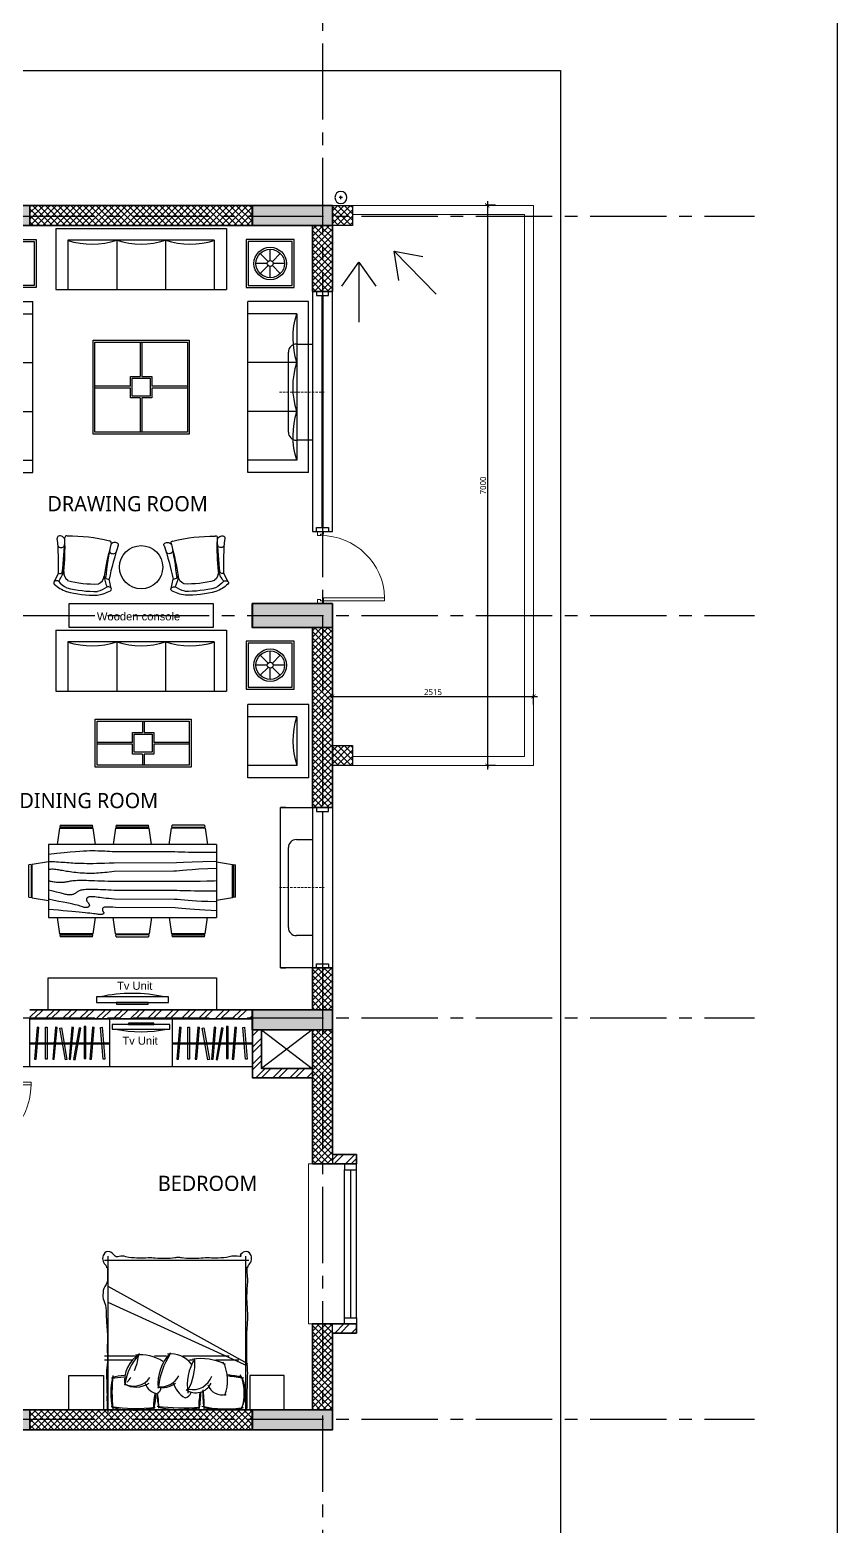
# Model space of a CAD drawing. Header units: millimetres. Extents: x -2409243 to -2334937, y -643723 to -441957.
# Drawn here: x -2345025 to -2334937, y -552509 to -533815 of the extents above; entities that cross this region are included whole.
import ezdxf

# ---------------------------------------------------------------- set-up
doc = ezdxf.new("R2010")
doc.units = ezdxf.units.MM
doc.header["$MEASUREMENT"] = 0
doc.header["$PDMODE"] = 67
doc.linetypes.add('CENTER2', pattern=[28.575, 19.05, -3.175, 3.175, -3.175])
doc.linetypes.add('DASHED2', pattern=[0.375, 0.25, -0.125])
for name, color, linetype in [('A-Anno-Dims', 7, 'Continuous'), ('A-Anno-Grid Lines', 154, 'Continuous'), ('A-Elevation', 4, 'Continuous'), ('A-Railing', 4, 'Continuous'), ('A-Wall Patt', 8, 'Continuous'), ('A-Window', 4, 'Continuous'), ('L-FURN', 11, 'Continuous'), ('S-Conc Patt', 9, 'Continuous'), ('TAGS', 7, 'Continuous')]:
    doc.layers.add(name, color=color, linetype=linetype)
for name, color, linetype, lineweight in [('A-Detail Lines', 8, 'Continuous', 25), ('A-Door', 4, 'Continuous', 9), ('A-DTLS-Elevation', 4, 'Continuous', 25), ('A-Ele Finish Layers', 6, 'Continuous', 18), ('A-Wall Ele', 3, 'Continuous', 20), ('A-Wall Sec', 1, 'Continuous', 30), ('AREA', 6, 'Continuous', 25), ('HVAC Units', 60, 'Continuous', 30), ('P-Fixtures', 251, 'Continuous', 5), ('PL-TEXT', 3, 'Continuous', 13), ('S-Concrete', 40, 'Continuous', 30)]:
    doc.layers.add(name, color=color, linetype=linetype, lineweight=lineweight)
doc.layers.add('I-Furniture', color=7, linetype='Continuous', lineweight=25, true_color=0xd17000)
doc.layers.get('A-Anno-Dims').off()
doc.styles.add('2MM', font='arial.ttf', dxfattribs={"height": 5})
doc.styles.get("Standard").update_dxf_attribs({"font": 'trebuc.ttf'})
doc.dimstyles.new('DIM 1', dxfattribs={"dimtxt": 175, "dimasz": 200, "dimexe": 100, "dimexo": 50, "dimgap": 125, "dimtad": 3, "dimdec": 0, "dimtxsty": 'Standard', "dimblk": 'OBLIQUE', "dimcen": 250, "dimdle": 100, "dimclrd": 256, "dimclre": 256, "dimclrt": 256, "dimadec": 0, "dimazin": 0, "dimtfac": 1, "dimtdec": 0, "dimtmove": 1, "dimatfit": 3, "dimldrblk": 'OBLIQUE', "dimfxl": 300, "dimfxlon": 1, "dimlwd": -1, "dimlwe": -1, "dimarcsym": 0})
doc.dimstyles.new('IIITD_WD_M @ 50', dxfattribs={"dimscale": 50, "dimtxt": 1.5, "dimasz": 1, "dimexe": 0.5, "dimexo": 0.25, "dimgap": 0.3, "dimtad": 1, "dimdec": 0, "dimrnd": 1, "dimzin": 0, "dimdsep": 46, "dimtxsty": 'Standard', "dimblk": 'ARCHTICK', "dimcen": 0.2, "dimdle": 1, "dimclrd": 1, "dimclre": 1, "dimclrt": 5, "dimadec": 0, "dimazin": 0, "dimtfac": 1, "dimtdec": 0, "dimtofl": 0, "dimtmove": 0, "dimatfit": 0, "dimfxl": 2, "dimfxlon": 1, "dimtolj": 1, "dimtzin": 0, "dimlwd": -1, "dimlwe": -1, "dimarcsym": 0})
pattern_1 = [(225, (25416.123, -118203.995), (39.7747564, -39.7747564), []), (315, (25416.123, -118203.995), (39.7747564, 39.7747564), [])]

# ---------------------------------------------------------------- blocks, each defined once
blk = doc.blocks.new('Cols Residences')
at = {"layer": 'S-Conc Patt'}
for points in [[(-20222, -21429), (-20222, -22429), (-19972, -22429), (-19972, -21429)], [(-15222, -21429), (-15222, -22429), (-14972, -22429), (-14972, -21429)], [(-9897, -22429), (-9897, -21429), (-10197, -21429), (-10197, -22429)], [(-5172, -22429), (-4922, -22429), (-4922, -21429), (-5172, -21429)]]:
    blk.add_hatch(color=256, dxfattribs=at).paths.add_polyline_path(points)
at = {"layer": 'S-Concrete', "lineweight": 35}
for points in [[(-20222, -21429), (-20222, -22429), (-19972, -22429), (-19972, -21429)], [(-15222, -21429), (-15222, -22429), (-14972, -22429), (-14972, -21429)], [(-9897, -22429), (-9897, -21429), (-10197, -21429), (-10197, -22429)], [(-5172, -22429), (-4922, -22429), (-4922, -21429), (-5172, -21429)]]:
    blk.add_lwpolyline(points, close=True, dxfattribs=at)
blk = doc.blocks.new('Grid Residences')
at = {"layer": 'A-Anno-Grid Lines', "linetype": 'CENTER2', "ltscale": 50}
for p, q in [((-20087, 2923), (-20087, -27704)), ((-15072, 2923), (-15072, -27704)), ((-10047, 2923), (-10047, -27704)), ((-5057, 2923), (-5057, -27704)), ((12818, -22304), (-37818, -22304))]:
    blk.add_line(p, q, dxfattribs=at)
blk = doc.blocks.new('Win 2000 @ 300W')
at = {"layer": 'A-Window', "color": 2, "lineweight": 30}
blk.add_line((1950, -125), (50, -125), dxfattribs=at)
at = {"layer": 'A-Window'}
for points in [[(2000, 0), (0, 0)], [(0, -50), (50, -50), (50, -200), (0, -200)], [(2000, -50), (1950, -50), (1950, -200), (2000, -200)], [(2000, -250), (0, -250)]]:
    blk.add_lwpolyline(points, dxfattribs=at)
blk = doc.blocks.new('Big Drawing Win 3000')
at = {"layer": 'A-Window', "color": 2, "lineweight": 60}
blk.add_line((-25650, -16077), (-28550, -16077), dxfattribs=at)
at = {"layer": 'A-Window'}
for points in [[(-25600, -15952), (-28600, -15952), (-28600, -16202), (-25600, -16202)], [(-28600, -16002), (-28550, -16002), (-28550, -16152), (-28600, -16152)], [(-25600, -16002), (-25650, -16002), (-25650, -16152), (-25600, -16152)]]:
    blk.add_lwpolyline(points, dxfattribs=at)
blk = doc.blocks.new('ABL_Door_S - 900 x 2100-6-3 Second Floor Lvl')
at = {"layer": 'A-Door', "color": 5, "lineweight": 18}
for p, q in [((-450, 37), (-400, 37)), ((-450, -38), (-450, 37)), ((-400, 37), (-400, -3)), ((400, 37), (400, -3)), ((450, 37), (400, 37)), ((450, -38), (450, 37)), ((-450, -38), (-415, -38)), ((-380, -38), (-450, -38)), ((-415, -3), (-400, -3)), ((-415, -38), (-415, -3)), ((-415, -38), (-415, -802)), ((-380, -38), (-380, -802)), ((415, -3), (400, -3)), ((415, -38), (415, -3)), ((450, -38), (415, -38))]:
    blk.add_line(p, q, dxfattribs=at)
blk.add_lwpolyline([(-380, -802), (-415, -802)], dxfattribs=at)
at = {"layer": 'A-Door', "lineweight": 18}
blk.add_arc((-400, -3), 800, 271.4325, 0, dxfattribs=at)
at = {"layer": 'A-Door', "color": 5, "lineweight": 18}
blk.add_arc((-400, -3), 800, 268.9256, 271.0744, dxfattribs=at)
blk = doc.blocks.new('s6')
at = {"layer": 'A-Detail Lines'}
for p, q in [((-35585, 50832), (-35100, 50197)), ((-35585, 50197), (-35100, 50832))]:
    blk.add_line(p, q, dxfattribs=at)
blk = doc.blocks.new('_Oblique')
at = {"layer": 'AREA', "color": 0, "lineweight": -2}
blk.add_line((-0.5, -0.5), (0.5, 0.5), dxfattribs=at)
blk = doc.blocks.new('RW pipe')
at = {"layer": 'A-Detail Lines'}
for points in [[(-912743, 292075), (-912783, 292075)], [(-912763, 292095), (-912763, 292055)]]:
    blk.add_lwpolyline(points, dxfattribs=at)
at = {"layer": 'A-DTLS-Elevation'}
blk.add_circle((-912763, 292075), 75, dxfattribs=at)
blk = doc.blocks.new('Int. Un Split')
at = {"layer": 'HVAC Units'}
for p, q in [((-200, 600), (0, 600)), ((0, 600), (0, -600)), ((-300, -500), (-300, 500)), ((0, -600), (-200, -600))]:
    blk.add_line(p, q, dxfattribs=at)
at = {"layer": 'HVAC Units', "color": 8, "linetype": 'DASHED2', "lineweight": 5, "ltscale": 120}
blk.add_line((-412, 0), (148, 0), dxfattribs=at)
at = {"layer": 'HVAC Units'}
for centre, start, end in [((-200, 500), 90, 180), ((-200, -500), 180, 270)]:
    blk.add_arc(centre, 100, start, end, dxfattribs=at)
blk = doc.blocks.new('A$C02522621')
at = {"layer": 'I-Furniture'}
for p, q in [((-4, 1346), (-36, 1143)), ((-4, 1346), (414, 1346)), ((2, 1384), (-2, 1359)), ((412, 1359), (-2, 1359)), ((2, 1384), (408, 1384)), ((412, 1359), (408, 1384)), ((446, 1143), (414, 1346)), ((664, 1143), (696, 1346)), ((1114, 1346), (696, 1346)), ((698, 1359), (702, 1384)), ((698, 1359), (1112, 1359)), ((1108, 1384), (702, 1384)), ((1108, 1384), (1112, 1359)), ((1114, 1346), (1146, 1143)), ((1396, 1346), (1364, 1143)), ((1396, 1346), (1814, 1346)), ((1402, 1384), (1398, 1359)), ((1812, 1359), (1398, 1359)), ((1402, 1384), (1808, 1384)), ((1812, 1359), (1808, 1384)), ((1846, 1143), (1814, 1346)), ((1955, 1143), (-145, 1143)), ((-145, 229), (-145, 1143)), ((1955, 229), (1955, 1143)), ((-386, 889), (-361, 893)), ((-386, 889), (-386, 483)), ((-361, 479), (-361, 893)), ((-348, 895), (-145, 927)), ((-348, 895), (-348, 477)), ((2158, 895), (1955, 927)), ((2158, 895), (2158, 477)), ((2171, 479), (2171, 893)), ((2197, 889), (2171, 893)), ((2197, 889), (2197, 483)), ((-361, 479), (-386, 483)), ((-145, 445), (-348, 477)), ((1955, 445), (2158, 477)), ((2171, 479), (2197, 483)), ((-145, 229), (1955, 229)), ((-4, 25), (-36, 229)), ((446, 229), (414, 25)), ((664, 229), (696, 25)), ((1114, 25), (1146, 229)), ((1364, 229), (1396, 26)), ((1814, 25), (1846, 229)), ((-4, 25), (414, 25)), ((412, 13), (-2, 13)), ((2, -13), (-2, 13)), ((412, 13), (408, -13)), ((1114, 25), (696, 25)), ((698, 13), (1112, 13)), ((698, 13), (702, -13)), ((1108, -13), (1112, 13)), ((1814, 25), (1396, 25)), ((1398, 13), (1812, 13)), ((1398, 13), (1402, -13)), ((1808, -13), (1812, 13)), ((2, -13), (408, -13)), ((1108, -13), (702, -13)), ((1808, -13), (1402, -13))]:
    blk.add_line(p, q, dxfattribs=at)
for points in [[(-145, 1058), (-78, 1055), (-3, 1051), (65, 1046), (127, 1041), (185, 1037), (238, 1032), (287, 1028), (331, 1023), (370, 1020), (1116, 1016), (1147, 1014), (1174, 1012), (1197, 1011), (1216, 1010), (1231, 1010), (1243, 1011), (1253, 1013), (1261, 1015), (1267, 1017), (1271, 1020), (1275, 1024), (1278, 1027), (1279, 1031), (1280, 1035), (1280, 1040), (1280, 1044), (1279, 1048), (1278, 1052), (1276, 1056), (1274, 1060), (1272, 1063), (1270, 1067), (1268, 1070), (1266, 1073), (1264, 1076), (1263, 1080), (1263, 1083), (1263, 1086), (1263, 1089), (1265, 1092), (1267, 1094), (1269, 1097), (1272, 1099), (1276, 1101), (1280, 1102), (1285, 1103), (1291, 1104), (1298, 1104), (1306, 1104), (1316, 1103), (1327, 1102), (1339, 1101), (1354, 1099), (1370, 1097), (1389, 1094), (1411, 1091), (1435, 1088), (1464, 1085), (1495, 1081), (1531, 1077), (1571, 1073), (1615, 1069), (1662, 1065), (1714, 1060), (1769, 1056), (1828, 1051), (1890, 1046), (1955, 1041)], [(-145, 945), (-138, 945), (-40, 943), (39, 941), (104, 937), (159, 933), (208, 929), (254, 925), (298, 922), (341, 918), (381, 915), (1130, 911), (1166, 908), (1200, 905), (1231, 902), (1260, 899), (1287, 895), (1311, 893), (1334, 890), (1354, 887), (1372, 885), (1388, 884), (1403, 883), (1415, 882), (1426, 882), (1436, 883), (1444, 884), (1451, 886), (1457, 888), (1462, 890), (1466, 893), (1470, 897), (1473, 900), (1475, 904), (1477, 909), (1478, 913), (1478, 918), (1478, 922), (1477, 927), (1475, 932), (1472, 937), (1469, 941), (1466, 946), (1462, 951), (1458, 956), (1455, 960), (1451, 965), (1448, 970), (1446, 975), (1444, 979), (1443, 984), (1442, 989), (1442, 993), (1443, 997), (1445, 1001), (1448, 1005), (1452, 1009), (1456, 1012), (1462, 1014), (1468, 1016), (1475, 1018), (1482, 1018), (1490, 1018), (1498, 1017), (1507, 1015), (1517, 1012), (1528, 1008), (1542, 1004), (1557, 999), (1575, 993), (1596, 987), (1621, 981), (1649, 975), (1683, 967), (1722, 959), (1768, 950), (1822, 940), (1884, 928), (1955, 914)], [(-145, 814), (-138, 814), (-59, 813), (11, 812), (73, 811), (129, 811), (179, 810), (226, 809), (270, 807), (311, 806), (349, 805), (386, 803), (1133, 802), (1168, 800), (1203, 799), (1237, 797), (1271, 796), (1304, 794), (1336, 793), (1367, 792), (1395, 792), (1422, 792), (1446, 792), (1468, 792), (1488, 793), (1506, 795), (1522, 797), (1536, 799), (1548, 801), (1559, 804), (1569, 808), (1577, 811), (1585, 815), (1592, 819), (1598, 824), (1603, 828), (1609, 832), (1614, 836), (1620, 840), (1626, 844), (1632, 847), (1639, 850), (1646, 852), (1654, 855), (1662, 856), (1672, 857), (1681, 858), (1692, 858), (1703, 857), (1715, 856), (1728, 854), (1740, 852), (1753, 850), (1767, 847), (1781, 843), (1795, 839), (1812, 835), (1832, 830), (1855, 824), (1883, 817), (1916, 809), (1955, 800)], [(-145, 685), (-119, 686), (-26, 689), (59, 691), (137, 692), (209, 693), (275, 693), (337, 693), (1105, 692), (1158, 692), (1207, 690), (1253, 689), (1296, 687), (1337, 686), (1376, 684), (1412, 683), (1447, 681), (1480, 680), (1510, 679), (1539, 679), (1565, 679), (1589, 679), (1611, 681), (1631, 682), (1649, 684), (1666, 686), (1681, 689), (1696, 691), (1709, 694), (1722, 696), (1735, 699), (1747, 701), (1759, 702), (1772, 704), (1784, 705), (1797, 705), (1810, 705), (1824, 705), (1839, 704), (1854, 702), (1869, 700), (1883, 698), (1897, 696), (1909, 694), (1920, 692), (1929, 690), (1935, 689), (1940, 688), (1943, 687), (1945, 686), (1947, 686), (1949, 686), (1951, 686), (1955, 686)], [(-145, 531), (-38, 535), (73, 539), (157, 544), (222, 548), (272, 553), (314, 557), (352, 561), (387, 564), (1132, 568), (1163, 571), (1193, 574), (1222, 577), (1249, 580), (1276, 582), (1302, 584), (1327, 586), (1352, 588), (1377, 590), (1402, 590), (1428, 591), (1453, 591), (1479, 591), (1505, 589), (1532, 588), (1559, 586), (1586, 583), (1612, 581), (1637, 578), (1661, 575), (1684, 572), (1706, 568), (1726, 565), (1745, 562), (1763, 559), (1780, 556), (1797, 553), (1813, 550), (1829, 547), (1846, 544), (1862, 542), (1878, 540), (1894, 539), (1910, 539), (1926, 540), (1941, 542), (1955, 546)], [(-145, 441), (-139, 441), (25, 446), (158, 450), (266, 454), (352, 458), (1134, 461), (1195, 464), (1251, 466), (1302, 467), (1350, 468), (1394, 469), (1434, 469), (1472, 469), (1506, 468), (1538, 468), (1568, 467), (1596, 466), (1623, 465), (1649, 463), (1673, 462), (1698, 460), (1723, 458), (1748, 456), (1774, 454), (1800, 452), (1826, 450), (1853, 448), (1879, 447), (1906, 446), (1931, 445), (1955, 445)], [(-145, 328), (-104, 328), (-25, 329), (42, 329), (102, 329), (155, 328), (205, 327), (251, 326), (295, 325), (336, 324), (374, 322), (1122, 321), (1156, 319), (1189, 318), (1220, 316), (1250, 314), (1279, 313), (1309, 312), (1338, 311), (1369, 310), (1401, 310), (1436, 310), (1472, 311), (1514, 312), (1561, 315), (1616, 319), (1682, 325), (1759, 333), (1849, 343), (1955, 356)]]:
    blk.add_lwpolyline(points, dxfattribs=at)
blk = doc.blocks.new('A$C52E23077')
at = {"layer": 'I-Furniture'}
blk.add_lwpolyline([(23, -583), (85, -583), (85, 227), (23, 227)], close=True, dxfattribs=at)
at = {"layer": 'I-Furniture', "linetype": 'ByBlock'}
blk.add_lwpolyline([(3, 0), (2, -356), (23, -356), (24, 0)], close=True, dxfattribs=at)
blk.add_arc((-1595, -177), 1719, 347.7599, 12.1509, dxfattribs=at)
blk = doc.blocks.new('CXBFC')
at = {"layer": 'I-Furniture'}
for p, q in [((14482.8, -6413.39), (14482.8, -6497.39)), ((14512.8, -6413.39), (14482.8, -6413.39)), ((14512.8, -6413.39), (14512.8, -6497.39)), ((14507.04, -6419.39), (14482.8, -6419.39)), ((14507.04, -6491.39), (14507.04, -6419.39)), ((14507.04, -6443.39), (14482.8, -6443.39)), ((14507.04, -6467.39), (14482.8, -6467.39)), ((14507.04, -6491.39), (14482.8, -6491.39)), ((14512.8, -6497.39), (14482.8, -6497.39))]:
    blk.add_line(p, q, dxfattribs=at)
for centre, radius, start, end in [((14544.99, -6431.19), 39.86, 162.77412, 197.81902), ((14543.73, -6455.39), 38.6, 161.88999, 198.11001), ((14544.99, -6479.58), 39.86, 162.18098, 197.22588)]:
    blk.add_arc(centre, radius, start, end, dxfattribs=at)
blk = doc.blocks.new('ftgrrrr')
at = {"layer": 'I-Furniture'}
for p, q in [((-2138065, -533342), (-2136865, -533342)), ((-2138065, -534515), (-2138065, -533342)), ((-2138042, -533365), (-2136887, -533365)), ((-2138042, -534493), (-2138042, -533365)), ((-2137475, -533365), (-2137475, -533794)), ((-2137454, -533365), (-2137454, -533794)), ((-2136887, -533365), (-2136887, -534493)), ((-2136865, -533342), (-2136865, -534515)), ((-2137599, -533918), (-2137599, -533794)), ((-2137599, -533794), (-2137475, -533794)), ((-2137577, -533817), (-2137353, -533817)), ((-2137577, -534041), (-2137577, -533817)), ((-2137577, -533817), (-2137475, -533817)), ((-2137454, -533794), (-2137330, -533794)), ((-2137353, -533817), (-2137353, -534041)), ((-2137330, -533794), (-2137330, -533918)), ((-2137599, -533918), (-2138042, -533918)), ((-2137599, -533940), (-2138042, -533940)), ((-2137599, -534063), (-2137599, -533940)), ((-2137475, -534063), (-2137599, -534063)), ((-2137577, -534041), (-2137577, -533940)), ((-2137353, -534041), (-2137577, -534041)), ((-2137475, -534063), (-2137475, -534493)), ((-2137353, -534041), (-2137454, -534041)), ((-2137454, -534063), (-2137454, -534493)), ((-2137330, -534063), (-2137454, -534063)), ((-2137353, -533940), (-2137353, -534041)), ((-2136887, -533918), (-2137330, -533918)), ((-2136887, -533940), (-2137330, -533940)), ((-2137330, -533940), (-2137330, -534063)), ((-2136865, -534515), (-2138065, -534515)), ((-2136887, -534493), (-2138042, -534493))]:
    blk.add_line(p, q, dxfattribs=at)
blk = doc.blocks.new('edtreee')
at = {"layer": 'I-Furniture', "ltscale": 12}
for p, q in [((-2096108, -548110), (-2096064, -548023)), ((-2096024, -548016), (-2096007, -548002)), ((-2094381, -548016), (-2094398, -548002)), ((-2094296, -548110), (-2094341, -548023)), ((-2095573, -548069), (-2095587, -548052)), ((-2095513, -548180), (-2095536, -548084)), ((-2094891, -548180), (-2094869, -548084)), ((-2094831, -548069), (-2094817, -548052))]:
    blk.add_line(p, q, dxfattribs=at)
at = {"layer": 'I-Furniture'}
blk.add_circle((-2095202, -547959), 225, dxfattribs=at)
at = {"layer": 'I-Furniture', "ltscale": 12}
for centre, major_axis, start_param, end_param in [((-2096057, -547656), (17.2, -8.7), 2.322815, 3.823835), ((-2098730, -547928), (1656, -2092), 0.865602, 1.002193), ((-2096044, -547681), (42.8, -21.6), 0.672199, 2.429955), ((-2099844, -547550), (2392, -3015), 0.778647, 0.873797), ((-2098694, -547758), (1673, -2118), 0.811528, 0.934239), ((-2095977, -547653), (17.9, -9), 1.920698, 3.491494), ((-2095977, -549561), (1194, -1512), 2.240532, 2.47174), ((-2091749, -548499), (2393, -3014), 3.834137, 3.929288), ((-2095535, -547705), (17.9, -9), 0.349902, 1.920698), ((-2095476, -547748), (42.8, -21.6), 1.411441, 3.169197), ((-2095458, -547726), (17.2, -8.7), 0.017562, 1.518581), ((-2096034, -547712), (38.1, -19.2), 4.192116, 6.088319), ((-2092915, -548436), (1674, -2117), 3.777735, 3.900446), ((-2092863, -548624), (1692, -2138), 3.710261, 3.843705), ((-2095494, -547776), (38.1, -19.2), 4.036262, 5.935111), ((-2096050, -547977), (42.5, -21.4), -1.391081, -0.505581), ((-2096322, -547897), (297, -150), -0.208138, 0.143432), ((-2095903, -548014), (92.6, -46.7), 3.493493, 4.515614), ((-2096093, -548121), (17.2, -8.7), 2.311562, 4.404244), ((-2095813, -547799), (399, -201), 4.461167, 4.79209), ((-2096082, -548140), (36.1, -18.2), 1.534744, 2.451212), ((-2095824, -547893), (285, -144), 4.334571, 4.679842), ((-2095686, -547083), (699, -885), -0.928629, -0.64143), ((-2095687, -547088), (649, -821), -0.940876, -0.631151), ((-2095740, -547902), (285, -144), -0.838445, -0.493175), ((-2095690, -548039), (92.6, -46.7), -0.674217, 0.347903), ((-2095256, -548022), (297, -150), 3.697964, 4.049534), ((-2095538, -548037), (42.5, -21.4), 4.346977, 5.232477), ((-2095546, -548203), (36.1, -18.2), 1.390185, 2.306652), ((-2095531, -548187), (17.2, -8.7), -0.562848, 1.529834), ((-2095694, -547150), (683, -863), -0.933043, -0.638408), ((-2095729, -547809), (399, -201), -0.950693, -0.619771)]:
    blk.add_ellipse(centre, major_axis=major_axis, ratio=1, start_param=start_param, end_param=end_param, dxfattribs=at)
at = {"layer": 'I-Furniture', "ltscale": 12, "extrusion": (0, 0, -1)}
for centre, major_axis, start_param, end_param in [((-2094947, -547726), (-17.2, -8.7), 0.017562, 1.518581), ((-2094928, -547748), (-42.8, -21.6), 1.411441, 3.169197), ((-2094869, -547705), (-17.9, -9), 0.349902, 1.920698), ((-2098656, -548499), (-2393, -3014), 3.834137, 3.929288), ((-2094427, -549561), (-1194, -1512), 2.240532, 2.47174), ((-2094428, -547653), (-17.9, -9), 1.920698, 3.491494), ((-2091710, -547758), (-1673, -2118), 0.811528, 0.934239), ((-2094361, -547681), (-42.8, -21.6), 0.672199, 2.429955), ((-2090560, -547550), (-2392, -3015), 0.778647, 0.873797), ((-2091674, -547928), (-1656, -2092), 0.865602, 1.002193), ((-2094348, -547656), (-17.2, -8.7), 2.322815, 3.823835), ((-2097541, -548624), (-1692, -2138), 3.710261, 3.843705), ((-2094911, -547776), (-38.1, -19.2), 4.036262, 5.935111), ((-2097489, -548436), (-1674, -2117), 3.777735, 3.900446), ((-2094371, -547712), (-38.1, -19.2), 4.192116, 6.088319), ((-2094501, -548014), (-92.6, -46.7), 3.493493, 4.515614), ((-2094082, -547897), (-297, -150), -0.208138, 0.143432), ((-2094354, -547977), (-42.5, -21.4), -1.391081, -0.505581), ((-2094874, -548187), (-17.2, -8.7), -0.562848, 1.529834), ((-2094859, -548203), (-36.1, -18.2), 1.390185, 2.306652), ((-2094866, -548037), (-42.5, -21.4), 4.346977, 5.232477), ((-2095149, -548022), (-297, -150), 3.697964, 4.049534), ((-2094665, -547902), (-285, -144), -0.838445, -0.493175), ((-2094714, -548039), (-92.6, -46.7), -0.674217, 0.347903), ((-2094718, -547088), (-649, -821), -0.940876, -0.631151), ((-2094718, -547083), (-699, -885), -0.928629, -0.64143), ((-2094581, -547893), (-285, -144), 4.334571, 4.679842), ((-2094592, -547799), (-399, -201), 4.461167, 4.79209), ((-2094323, -548140), (-36.1, -18.2), 1.534744, 2.451212), ((-2094312, -548121), (-17.2, -8.7), 2.311562, 4.404244), ((-2094676, -547809), (-399, -201), -0.950693, -0.619771), ((-2094710, -547150), (-683, -863), -0.933043, -0.638408)]:
    blk.add_ellipse(centre, major_axis=major_axis, ratio=1, start_param=start_param, end_param=end_param, dxfattribs=at)
blk = doc.blocks.new('dtetetet')
at = {"layer": 'I-Furniture'}
for p, q in [((-2139177, -532487), (-2139078, -532587)), ((-2139051, -532576), (-2139051, -532435)), ((-2138925, -532487), (-2139024, -532587)), ((-2139089, -532613), (-2139229, -532613)), ((-2139078, -532640), (-2139177, -532739)), ((-2139051, -532791), (-2139051, -532651)), ((-2139024, -532640), (-2138925, -532739)), ((-2138873, -532613), (-2139013, -532613))]:
    blk.add_line(p, q, dxfattribs=at)
for radius in [203, 178, 37.6]:
    blk.add_circle((-2139051, -532613), radius, dxfattribs=at)
blk = doc.blocks.new('SOFA 1')
at = {"layer": 'I-Furniture'}
for p, q in [((393700, 233695), (392786, 233695)), ((392786, 232933), (392786, 233695)), ((392938, 233079), (392938, 233695)), ((393548, 233079), (393548, 233695)), ((393700, 232933), (393700, 233695)), ((393700, 232933), (392786, 232933)), ((392938, 233079), (393548, 233079))]:
    blk.add_line(p, q, dxfattribs=at)
blk.add_arc((393238, 232115), 1012, 72.181, 107.2259, dxfattribs=at)
blk = doc.blocks.new('dtertetet')
at = {"layer": 'I-Furniture'}
for p, q in [((-2137422, -538332), (-2137422, -538472)), ((-2137401, -538332), (-2137401, -538472)), ((-2137546, -538596), (-2137546, -538472)), ((-2137546, -538472), (-2137422, -538472)), ((-2137524, -538495), (-2137299, -538495)), ((-2137524, -538719), (-2137524, -538495)), ((-2137524, -538495), (-2137422, -538495)), ((-2137401, -538472), (-2137277, -538472)), ((-2137299, -538495), (-2137299, -538719)), ((-2137277, -538472), (-2137277, -538596)), ((-2137546, -538596), (-2137989, -538596)), ((-2137546, -538618), (-2137989, -538618)), ((-2137546, -538742), (-2137546, -538618)), ((-2137422, -538742), (-2137546, -538742)), ((-2137524, -538719), (-2137524, -538618)), ((-2137299, -538719), (-2137524, -538719)), ((-2137422, -538742), (-2137422, -538882)), ((-2137299, -538719), (-2137401, -538719)), ((-2137401, -538742), (-2137401, -538882)), ((-2137277, -538742), (-2137401, -538742)), ((-2137299, -538618), (-2137299, -538719)), ((-2136836, -538596), (-2137277, -538596)), ((-2136836, -538618), (-2137277, -538618)), ((-2137277, -538618), (-2137277, -538742))]:
    blk.add_line(p, q, dxfattribs=at)
for points in [[(-2138012, -538307), (-2136812, -538307), (-2136812, -538907), (-2138012, -538907)], [(-2137986, -538332), (-2136836, -538332), (-2136836, -538882), (-2137986, -538882)]]:
    blk.add_lwpolyline(points, close=True, dxfattribs=at)
blk = doc.blocks.new('A$C6B7C0178')
at = {"layer": 'I-Furniture', "linetype": 'ByBlock'}
for p, q in [((2130, 906), (89, 906)), ((148, 942), (148, -944)), ((1495, 932), (486, -894)), ((1527, 932), (697, -894)), ((1450, 813), (1450, 507)), ((2098, 942), (2098, -944)), ((1396, 685), (1396, 83)), ((1450, 206), (1450, 167)), ((1396, -131), (1396, -288)), ((1396, -540), (1396, -944)), ((1450, -582), (1450, -944)), ((2130, -894), (89, -894))]:
    blk.add_line(p, q, dxfattribs=at)
at = {"layer": 'I-Furniture', "color": 0, "linetype": 'ByBlock'}
for points in [[(533, 921, 0.045167), (333, 927, -0.080578), (229, 922, 0.238231), (242, 929, -0.211134), (199, 947, 0.329446), (66, 965, 0.37589), (31, 886, 0.123892), (75, 829, -1.08815), (96, 825, 0.141351), (99, 687, -0.036442), (115, 543, -0.046791), (113, 428, 0.023628), (115, 321, -0.055897), (113, 64, 0.053528), (105, 21, 0.053528), (113, -22, -0.055897), (115, -279, 0.026973), (113, -372, -0.036947), (115, -518, -0.036442), (99, -662, 0.219023), (96, -751, -0.342539), (75, -818, 0.123892), (31, -875, 0.37589), (66, -953, 0.329446), (199, -935, -0.211134), (242, -917, 0.238231), (229, -910, -0.06219), (364, -905, -0.218233), (487, -940, 0.123513), (593, -963, 0.129887), (695, -941, -0.095063), (836, -920, 0.016498), (995, -914, -0.039412), (1214, -905, 0.025508), (1378, -905, -0.038458), (1509, -908, 0.058958), (1655, -915, 0.00267), (1898, -910, 0.015571), (2092, -907)], [(836, 931, -0.037552), (533, 921)], [(2092, 919, 0.015571), (1898, 922, 0.00267), (1655, 927, 0.058958), (1509, 920, -0.038458), (1378, 917, 0.025508), (1214, 917, -0.039412), (995, 925, 0.016498), (836, 931)]]:
    blk.add_lwpolyline(points, format="xyb", dxfattribs=at)
at = {"layer": 'I-Furniture', "linetype": 'ByBlock'}
for centre, radius, start, end in [((1868, 489), 413, 57.51, 123.8336), ((-5561, 1718), 7288, 351.7812, 353.3958), ((581, 646), 1504, 347.8698, 8.7941), ((1569, 211), 264, 348.0413, 70.8342), ((1498, -462), 700, 61.0456, 94.1497), ((2088, -2734), 3094, 90.1063, 94.3312), ((2057, 1293), 1004, 259.589, 272.0447), ((-922, 93), 2993, 353.3146, 4.0301), ((1531, -205), 264, 353.1541, 62.0001), ((1909, 748), 992, 237.3804, 263.3034), ((1538, -558), 249, 329.3706, 56.8919), ((2046, -1017), 783, 87.8261, 101.4767), ((2039, 491), 792, 259.1667, 273.123), ((-47, -536), 2125, 351.3474, 6.9362), ((1859, 24), 706, 227.3201, 261.4624), ((1328, -1127), 631, 66.2982, 83.8539), ((442, -864), 1236, 0.5029, 8.0813), ((1328, -1127), 631, 49.9508, 56.951), ((1857, 1187), 2032, 264.0935, 276.4707)]:
    blk.add_arc(centre, radius, start, end, dxfattribs=at)
at = {"layer": 'I-Furniture', "color": 0, "linetype": 'ByBlock'}
for centre, radius, start, end in [((2517, 631), 873, 165.3177, 177.3751), ((1880, 180), 703, 73.9263, 107.1409), ((890, 621), 1207, 347.2408, 11.1902), ((2130, 320), 702, 153.0538, 189.663), ((1716, 122), 545, 69.3026, 116.5026), ((1698, 597), 204, 291.4295, 14.3652), ((1653, 253), 221, 324.1671, 63.8421), ((1774, 803), 664, 238.6542, 279.1977), ((1858, 1940), 1599, 269.1536, 277.5533), ((1872, -784), 1100, 79.5301, 89.934), ((528, 56), 1563, 349.1717, 8.8688), ((1721, -83), 355, 128.7278, 185.6813), ((1644, 283), 343, 285.4018, 329.7122), ((1828, 86), 114, 12.1757, 68.3207), ((1755, 327), 572, 225.5269, 275.813), ((1943, -478), 564, 148.1221, 185.9522), ((1532, -185), 274, 346.3296, 38.0812), ((1499, -531), 301, 328.6569, 34.6491), ((1689, -223), 198, 289.1335, 355.0933), ((1797, -297), 95.5, 30.1134, 85.8974), ((1873, -1052), 782, 75.3434, 88.3876), ((1867, 804), 1059, 271.8337, 280.6945), ((1000, -558), 1102, 344.9748, 13.7789), ((1724, -259), 422, 212.3262, 277), ((2608, -615), 962, 184.2269, 193.5763), ((1876, 64), 926, 257.3175, 281.7435)]:
    blk.add_arc(centre, radius, start, end, dxfattribs=at)
blk = doc.blocks.new('ABL_Door_S - 1000 x 2100-11-3 Second Floor Lvl')
at = {"layer": 'A-Door', "color": 5}
for p, q in [((-500, 38), (-450, 38)), ((-500, -38), (-500, 38)), ((-450, 38), (-450, -3)), ((450, 38), (450, -3)), ((500, 38), (450, 38)), ((500, -38), (500, 38)), ((-500, -38), (-465, -38)), ((-465, -3), (-450, -3)), ((-465, -38), (-465, -3)), ((-430, -38), (-465, -38)), ((465, -3), (450, -3)), ((465, -38), (465, -3)), ((500, -38), (465, -38))]:
    blk.add_line(p, q, dxfattribs=at)
at = {"layer": 'A-Door', "color": 5, "lineweight": 18}
for p, q in [((-465, -38), (-465, -902)), ((-430, -38), (-430, -902)), ((-430, -902), (-465, -902))]:
    blk.add_line(p, q, dxfattribs=at)
at = {"layer": 'A-Door'}
blk.add_arc((-450, -3), 900, 271.2733, 0, dxfattribs=at)
blk = doc.blocks.new('Bay Win Rec')
at = {"layer": 'A-Wall Ele'}
for points in [[(27370, -13729), (29370, -13729)], [(27370, -13729), (27370, -13779)], [(29370, -13729), (29370, -13779)]]:
    blk.add_lwpolyline(points, dxfattribs=at)
at = {"layer": 'A-Window'}
for p, q in [((27445, -14179), (29295, -14179)), ((27445, -14329), (29295, -14329))]:
    blk.add_line(p, q, dxfattribs=at)
at = {"layer": 'A-Window', "color": 2, "lineweight": 30}
blk.add_line((29295, -14254), (27445, -14254), dxfattribs=at)
at = {"layer": 'A-Window'}
for points in [[(27370, -14179), (27445, -14179), (27445, -14329), (27370, -14329)], [(29370, -14179), (29295, -14179), (29295, -14329), (29370, -14329)]]:
    blk.add_lwpolyline(points, dxfattribs=at)
blk = doc.blocks.new('_ArchTick')
at = {"color": 0, "linetype": 'ByBlock', "const_width": 0.15}
blk.add_lwpolyline([(-0.5, -0.5), (0.5, 0.5)], dxfattribs=at)
blk = doc.blocks.new('*D707')
at = {"layer": 'A-Railing', "color": 1}
for p, q in [((-2339208, -536007), (-2339333, -536007)), ((-2339308, -535957), (-2339308, -543057)), ((-2339208, -543007), (-2339333, -543007))]:
    blk.add_line(p, q, dxfattribs=at)
at = {"layer": 'Defpoints', "color": 0}
for p in [(-2338730, -536007), (-2339308, -543007), (-2338730, -543007)]:
    blk.add_point(p, dxfattribs=at)
at = {"layer": 'A-Railing', "color": 1, "xscale": 50, "yscale": 50, "zscale": 50}
for p, rotation in [((-2339308, -536007), 90), ((-2339308, -543007), 270)]:
    blk.add_blockref('_ArchTick', p, dxfattribs=dict(at, rotation=rotation))
at = {"layer": 'A-Railing', "color": 5, "insert": (-2339361, -539507), "char_height": 75, "attachment_point": 5, "rotation": 90}
blk.add_mtext('\\A1;7000', dxfattribs=at)
blk = doc.blocks.new('*D708')
at = {"layer": 'A-Railing', "color": 1}
for p, q in [((-2341245, -542243), (-2341245, -542118)), ((-2338730, -542243), (-2338730, -542118)), ((-2341295, -542143), (-2338680, -542143))]:
    blk.add_line(p, q, dxfattribs=at)
at = {"layer": 'Defpoints', "color": 0}
for p in [(-2338730, -542143), (-2341245, -543007), (-2338730, -543007)]:
    blk.add_point(p, dxfattribs=at)
at = {"layer": 'A-Railing', "color": 1, "xscale": 50, "yscale": 50, "zscale": 50, "rotation": 180}
blk.add_blockref('_ArchTick', (-2341245, -542143), dxfattribs=at)
at = {"layer": 'A-Railing', "color": 1, "xscale": 50, "yscale": 50, "zscale": 50}
blk.add_blockref('_ArchTick', (-2338730, -542143), dxfattribs=at)
at = {"layer": 'A-Railing', "color": 5, "insert": (-2339987, -542089), "char_height": 75, "attachment_point": 5}
blk.add_mtext('\\A1;2515', dxfattribs=at)
blk = doc.blocks.new('10')
at = {"layer": 'A-Wall Patt'}
h = blk.add_hatch(dxfattribs=at)
h.set_pattern_fill('ANSI37', color=256, scale=450, angle=180, style=0)
h.set_pattern_definition(pattern_1)
h.paths.add_polyline_path([(-793766.2, 104661.9), (-793766.2, 104411.9), (-790986.2, 104411.9), (-790986.2, 104661.9)])
h = blk.add_hatch(dxfattribs=at)
h.set_pattern_fill('ANSI37', color=256, scale=450, angle=180, style=0)
h.set_pattern_definition([(225, (-789833.933, 104568.805), (39.775, -39.775), []), (315, (-789833.933, 104568.805), (39.775, 39.775), [])])
h.paths.add_polyline_path([(-789736.2, 104661.9), (-789986.2, 104661.9), (-789986.2, 104411.9), (-789736.2, 104411.9)])
h = blk.add_hatch(dxfattribs=at)
h.set_pattern_fill('ANSI37', color=256, scale=450, angle=180, style=0)
h.set_pattern_definition(pattern_1)
h.paths.add_polyline_path([(-789986.2, 104411.9), (-790236.2, 104411.9), (-790236.2, 103586.9), (-789986.2, 103586.9)])
h = blk.add_hatch(dxfattribs=at)
h.set_pattern_fill('ANSI37', color=256, scale=450, angle=180, style=0)
h.set_pattern_definition(pattern_1)
h.paths.add_polyline_path([(-789986.2, 99386.9), (-790236.2, 99386.9), (-790236.2, 97136.9), (-789986.2, 97136.9)])
h = blk.add_hatch(dxfattribs=at)
h.set_pattern_fill('ANSI37', color=256, scale=450, angle=180, style=0)
h.set_pattern_definition([(225, (-789833.933, 97818.805), (39.775, -39.775), []), (315, (-789833.933, 97818.805), (39.775, 39.775), [])])
h.paths.add_polyline_path([(-789736.2, 97911.9), (-789986.2, 97911.9), (-789986.2, 97661.9), (-789736.2, 97661.9)])
h = blk.add_hatch(dxfattribs=at)
h.set_pattern_fill('ANSI37', color=256, scale=450, angle=180, style=0)
h.set_pattern_definition(pattern_1)
h.paths.add_polyline_path([(-789986.2, 95136.9), (-790236.2, 95136.9), (-790236.2, 94611.9), (-789986.2, 94611.9)])
h = blk.add_hatch(dxfattribs=at)
h.set_pattern_fill('ANSI32', color=256, scale=400, style=0)
h.set_pattern_definition([(45, (25416.12, -118204), (-106.066017, 106.066017), []), (45, (25486.83, -118204), (-106.066017, 106.066017), [])])
h.paths.add_polyline_path([(-793766.2, 94496.9), (-790986.2, 94496.9), (-790986.2, 94611.9), (-793766.2, 94611.9)])
h = blk.add_hatch(dxfattribs=at)
h.set_pattern_fill('ANSI32', color=256, scale=400, style=0)
h.set_pattern_definition([(45, (25416.12, -118389), (-106.066017, 106.066017), []), (45, (25486.83, -118389), (-106.066017, 106.066017), [])])
h.paths.add_polyline_path([(-790236.2, 93761.9), (-790236.2, 93876.9), (-790871.2, 93876.9), (-790871.2, 94361.9), (-790986.2, 94361.9), (-790986.2, 93761.9)])
h = blk.add_hatch(dxfattribs=at)
h.set_pattern_fill('ANSI37', color=256, scale=450, angle=180, style=0)
h.set_pattern_definition(pattern_1)
h.paths.add_polyline_path([(-790239.5, 94061.9), (-790237.3, 93946.9), (-790236.2, 93946.9), (-790236.2, 92686.9), (-789986.2, 92686.9), (-789986.2, 94361.9), (-790236.2, 94361.9), (-790236.2, 94061.9)])
h = blk.add_hatch(dxfattribs=at)
h.set_pattern_fill('ANSI32', color=256, scale=400, style=0)
h.set_pattern_definition([(45, (-790214.92, 93897.82), (-106.066, 106.066), []), (45, (-790144.21, 93897.82), (-106.066, 106.066), [])])
h.paths.add_polyline_path([(-789985.2, 92801.9), (-789985.2, 92686.9), (-789686.2, 92686.9), (-789686.2, 92801.9)])
h = blk.add_hatch(dxfattribs=at)
h.set_pattern_fill('ANSI37', color=256, scale=450, angle=180, style=0)
h.set_pattern_definition(pattern_1)
h.paths.add_polyline_path([(-789986.2, 90686.9), (-790236.2, 90686.9), (-790236.2, 89611.9), (-789986.2, 89611.9)])
h = blk.add_hatch(dxfattribs=at)
h.set_pattern_fill('ANSI32', color=256, scale=400, style=0)
h.set_pattern_definition([(45, (25416.12, -118321.5), (-106.066017, 106.066017), []), (45, (25486.83, -118321.5), (-106.066017, 106.066017), [])])
h.paths.add_polyline_path([(-789985.2, 90686.9), (-789985.2, 90571.9), (-789686.2, 90571.9), (-789686.2, 90686.9)])
h = blk.add_hatch(dxfattribs=at)
h.set_pattern_fill('ANSI37', color=256, scale=450, angle=180, style=0)
h.set_pattern_definition(pattern_1)
h.paths.add_polyline_path([(-790986.2, 89611.9), (-793766.2, 89611.9), (-793766.2, 89361.9), (-790986.2, 89361.9)])
at = {"layer": 'S-Conc Patt'}
for points in [[(-793766.2, 104411.9), (-793766.2, 104661.9), (-794766.2, 104661.9), (-794766.2, 104411.9)], [(-789986.2, 104411.9), (-789986.2, 104661.9), (-790986.2, 104661.9), (-790986.2, 104411.9)], [(-789986.2, 99686.9), (-790986.2, 99686.9), (-790986.2, 99386.9), (-789986.2, 99386.9)], [(-790986.2, 94361.9), (-789986.2, 94361.9), (-789986.2, 94611.9), (-790986.2, 94611.9)], [(-794766.2, 89361.9), (-793766.2, 89361.9), (-793766.2, 89611.9), (-794766.2, 89611.9)], [(-790986.2, 89361.9), (-789986.2, 89361.9), (-789986.2, 89611.9), (-790986.2, 89611.9)]]:
    blk.add_hatch(color=256, dxfattribs=at).paths.add_polyline_path(points)
at = {"layer": 'A-Wall Ele'}
for p, q in [((-789736.2, 104661.9), (-787471.2, 104661.9)), ((-787586.2, 104546.9), (-789736.2, 104546.9)), ((-787586.2, 97776.9), (-787586.2, 104546.9)), ((-787471.2, 104661.9), (-787471.2, 97661.9)), ((-789736.2, 97776.9), (-787586.2, 97776.9)), ((-787471.2, 97661.9), (-789736.2, 97661.9))]:
    blk.add_line(p, q, dxfattribs=at)
at = {"layer": 'A-Wall Sec', "lineweight": 35}
for p, q in [((-790986.2, 104661.9), (-793766.2, 104661.9)), ((-790986.2, 104411.9), (-793766.2, 104411.9)), ((-790236.2, 104411.9), (-790236.2, 103586.9)), ((-789986.2, 103586.9), (-789986.2, 104411.9)), ((-790236.2, 103586.9), (-789986.2, 103586.9)), ((-790236.2, 99386.9), (-790236.2, 97136.9)), ((-790236.2, 97136.9), (-789986.2, 97136.9)), ((-789986.2, 95136.9), (-790236.2, 95136.9)), ((-790236.2, 95136.9), (-790236.2, 94611.9)), ((-789986.2, 94611.9), (-789986.2, 95136.9)), ((-790986.2, 94611.9), (-793766.2, 94611.9)), ((-793766.2, 94496.9), (-790986.2, 94496.9)), ((-790236.2, 94361.9), (-790236.2, 92686.9)), ((-789986.2, 92801.9), (-789986.2, 94361.9)), ((-790236.2, 92686.9), (-789986.2, 92686.9)), ((-790236.2, 92686.9), (-789986.2, 92686.9)), ((-789986.2, 89611.9), (-789986.2, 90571.9)), ((-790986.2, 89611.9), (-793766.2, 89611.9)), ((-793766.2, 89361.9), (-790986.2, 89361.9))]:
    blk.add_line(p, q, dxfattribs=at)
at = {"layer": 'A-Wall Sec'}
for p, q in [((-789986.2, 92801.9), (-789986.2, 92686.9)), ((-789986.2, 90571.9), (-789986.2, 90686.9))]:
    blk.add_line(p, q, dxfattribs=at)
for points in [[(-789986.2, 104661.9), (-789736.2, 104661.9), (-789736.2, 104411.9), (-789986.2, 104411.9)], [(-789986.2, 97911.9), (-789736.2, 97911.9), (-789736.2, 97661.9), (-789986.2, 97661.9)]]:
    blk.add_lwpolyline(points, dxfattribs=at)
at = {"layer": 'A-Wall Sec', "lineweight": 35}
for points in [[(-789986.2, 99386.9), (-789986.2, 97136.9)], [(-790986.2, 94361.9), (-790986.2, 93761.9), (-790236.2, 93761.9)], [(-790236.2, 93876.9), (-790871.2, 93876.9), (-790871.2, 94361.9)], [(-789986.2, 92686.9), (-789686.2, 92686.9), (-789686.2, 92801.9), (-789986.2, 92801.9)], [(-790236.2, 89611.9), (-790236.2, 90686.9), (-789686.2, 90686.9), (-789686.2, 90571.9), (-789986.2, 90571.9)]]:
    blk.add_lwpolyline(points, dxfattribs=at)
at = {"layer": 'I-Furniture'}
for p, q in [((-790566.2, 97136.9), (-790636.2, 97136.9)), ((-790636.2, 95136.9), (-790566.2, 95136.9)), ((-792766.2, 93896.9), (-792766.2, 94496.9)), ((-791986.2, 93896.9), (-791986.2, 94496.9)), ((-793766.2, 93896.9), (-794536.2, 93896.9))]:
    blk.add_line(p, q, dxfattribs=at)
at = {"layer": 'I-Furniture', "linetype": 'Continuous'}
for p, q in [((-793766.2, 94196.9), (-792766.2, 94196.9)), ((-793766.2, 94186.9), (-792766.2, 94186.9)), ((-791986.2, 94196.9), (-790986.2, 94196.9)), ((-791986.2, 94186.9), (-790986.2, 94186.9))]:
    blk.add_line(p, q, dxfattribs=at)
at = {"layer": 'I-Furniture'}
for points in [[(-794289.6, 104235.3), (-793689.6, 104235.3), (-793689.6, 103635.3), (-794289.6, 103635.3)], [(-794264.6, 104210.3), (-793714.6, 104210.3), (-793714.6, 103660.3), (-794264.6, 103660.3)], [(-790462.8, 104235.3), (-791062.8, 104235.3), (-791062.8, 103635.3), (-790462.8, 103635.3)], [(-790487.8, 104210.3), (-791037.8, 104210.3), (-791037.8, 103660.3), (-790487.8, 103660.3)], [(-791476.2, 99686.9), (-791476.2, 99386.9), (-793276.2, 99386.9), (-793276.2, 99686.9)], [(-790462.8, 99216.3), (-791062.8, 99216.3), (-791062.8, 98616.3), (-790462.8, 98616.3)], [(-790487.8, 99191.3), (-791037.8, 99191.3), (-791037.8, 98641.3), (-790487.8, 98641.3)], [(-790636.2, 97136.9), (-790236.2, 97136.9), (-790236.2, 95136.9), (-790636.2, 95136.9)], [(-791436.2, 95011.9), (-791436.2, 94611.9), (-793536.2, 94611.9), (-793536.2, 95011.9)], [(-793766.2, 94496.9), (-790986.2, 94496.9), (-790986.2, 93896.9), (-793766.2, 93896.9)], [(-793278.4, 90042.3), (-792848.1, 90042.3), (-792848.1, 89611.9), (-793278.4, 89611.9)], [(-790588.1, 90042.3), (-791018.5, 90042.3), (-791018.5, 89611.9), (-790588.1, 89611.9)]]:
    blk.add_lwpolyline(points, close=True, dxfattribs=at)
at = {"layer": 'I-Furniture', "linetype": 'Continuous'}
for points in [[(-793674.9, 94392.8), (-793709.7, 93994.3), (-793689.8, 93992.6), (-793654.9, 94391.1)], [(-793551.2, 94393.6), (-793551.2, 93993.6), (-793571.2, 93993.6), (-793571.2, 94393.6)], [(-793446.9, 94392.8), (-793481.7, 93994.3), (-793461.8, 93992.6), (-793426.9, 94391.1)], [(-793373.3, 94383.9), (-793303.8, 93990), (-793323.5, 93986.5), (-793393, 94380.4)], [(-793242.9, 94392.8), (-793277.7, 93994.3), (-793257.8, 93992.6), (-793222.9, 94391.1)], [(-793150.1, 94383.9), (-793219.5, 93990), (-793199.8, 93986.5), (-793130.4, 94380.4)], [(-793088.5, 94400.2), (-793088.5, 94000.2), (-793068.5, 94000.2), (-793068.5, 94400.2)], [(-792983.6, 94392.8), (-793018.4, 93994.3), (-792998.5, 93992.6), (-792963.6, 94391.1)], [(-792865.2, 94392.8), (-792830.4, 93994.3), (-792850.3, 93992.6), (-792885.2, 94391.1)], [(-791894.9, 94392.8), (-791929.7, 93994.3), (-791909.8, 93992.6), (-791874.9, 94391.1)], [(-791771.2, 94393.6), (-791771.2, 93993.6), (-791791.2, 93993.6), (-791791.2, 94393.6)], [(-791666.9, 94392.8), (-791701.7, 93994.3), (-791681.8, 93992.6), (-791646.9, 94391.1)], [(-791593.3, 94383.9), (-791523.8, 93990), (-791543.5, 93986.5), (-791613, 94380.4)], [(-791462.9, 94392.8), (-791497.7, 93994.3), (-791477.8, 93992.6), (-791442.9, 94391.1)], [(-791370.1, 94383.9), (-791439.5, 93990), (-791419.8, 93986.5), (-791350.4, 94380.4)], [(-791308.5, 94400.2), (-791308.5, 94000.2), (-791288.5, 94000.2), (-791288.5, 94400.2)], [(-791203.6, 94392.8), (-791238.4, 93994.3), (-791218.5, 93992.6), (-791183.6, 94391.1)], [(-791085.2, 94392.8), (-791050.4, 93994.3), (-791070.3, 93992.6), (-791105.2, 94391.1)]]:
    blk.add_lwpolyline(points, close=True, dxfattribs=at)
at = {"layer": 'S-Concrete', "lineweight": 35}
for points in [[(-793766.2, 104411.9), (-793766.2, 104661.9), (-794766.2, 104661.9), (-794766.2, 104411.9)], [(-789986.2, 104411.9), (-789986.2, 104661.9), (-790986.2, 104661.9), (-790986.2, 104411.9)], [(-789986.2, 99686.9), (-790986.2, 99686.9), (-790986.2, 99386.9), (-789986.2, 99386.9)], [(-790986.2, 94361.9), (-789986.2, 94361.9), (-789986.2, 94611.9), (-790986.2, 94611.9)], [(-794766.2, 89361.9), (-793766.2, 89361.9), (-793766.2, 89611.9), (-794766.2, 89611.9)], [(-790986.2, 89361.9), (-789986.2, 89361.9), (-789986.2, 89611.9), (-790986.2, 89611.9)]]:
    blk.add_lwpolyline(points, close=True, dxfattribs=at)
at = {"layer": 'A-Anno-Dims', "rotation": 90}
blk.add_blockref('Big Drawing Win 3000', (-806188.4, 129186.9), dxfattribs=at)
at = {"layer": 'A-Detail Lines', "xscale": -1, "rotation": 90}
blk.add_blockref('s6', (-740039.6, 58776.9), dxfattribs=at)
at = {"layer": 'A-Door', "rotation": 90}
blk.add_blockref('ABL_Door_S - 900 x 2100-6-3 Second Floor Lvl', (-790136.2, 100136.9), dxfattribs=at)
at = {"layer": 'A-Door', "xscale": -1, "rotation": 90}
blk.add_blockref('ABL_Door_S - 1000 x 2100-11-3 Second Floor Lvl', (-794653.7, 93241.9), dxfattribs=at)
at = {"layer": 'A-DTLS-Elevation', "xscale": -1, "rotation": 179.6023910865874}
blk.add_blockref('RW pipe', (124888.3, 390493.9), dxfattribs=at)
at = {"layer": 'A-Elevation', "rotation": 90}
blk.add_blockref('Win 2000 @ 300W', (-790236.2, 95136.9), dxfattribs=at)
at = {"layer": 'A-Wall Ele', "rotation": 90}
blk.add_blockref('Bay Win Rec', (-804015.4, 63317.2), dxfattribs=at)
at = {"layer": 'A-Wall Sec', "rotation": 180}
blk.add_blockref('A$C02522621', (-791581, 96905), dxfattribs=at)
at = {"layer": 'HVAC Units'}
for p in [(-790236.2, 102327.7), (-790236.2, 96136.9)]:
    blk.add_blockref('Int. Un Split', p, dxfattribs=at)
at = {"layer": 'I-Furniture'}
for name, p in [('dtetetet', (1348288.2, 636548.4)), ('ftgrrrr', (1345088.5, 636319.3)), ('dtetetet', (1348288.2, 631529.4)), ('dtertetet', (1345061.4, 636548.4))]:
    blk.add_blockref(name, p, dxfattribs=at)
at = {"layer": 'I-Furniture', "xscale": 1.199999999953434, "yscale": 1.199999999953434, "zscale": 1.2}
blk.add_blockref('edtreee', (1721866.5, 757691.4), dxfattribs=at)
at = {"layer": 'I-Furniture', "xscale": 0.9563251520739868, "yscale": 0.9563251520739868, "zscale": 0.9563251520245409, "rotation": 270}
blk.add_blockref('A$C6B7C0178', (-791932.5, 91617.9), dxfattribs=at)
at = {"layer": 'L-FURN', "yscale": 25.39999999990687, "zscale": 25.4}
for p, xscale, rotation in [((-956343, -264253.1), 25.39999999990687, 90), ((-425864.8, -61574.9), 25.39999999990687, 180), ((-1158907.5, -61574.9), -25.40000000037253, 180), ((-956343, -269272.1), 25.39999999990687, 90)]:
    blk.add_blockref('CXBFC', p, dxfattribs=dict(at, xscale=xscale, rotation=rotation))
at = {"layer": 'L-FURN', "xscale": -1, "rotation": 90}
blk.add_blockref('SOFA 1', (-557349.2, 491209.2), dxfattribs=at)
at = {"layer": 'P-Fixtures'}
for p, xscale, yscale, zscale, rotation in [((-792683.8, 94677.7), 1.111178451334126, 1.111178451334126, 1.111178451331954, 90), ((-792218, 94446.1), 0.8889427611138672, 0.8889427611138672, 0.8889427610655635, 270)]:
    blk.add_blockref('A$C52E23077', p, dxfattribs=dict(at, xscale=xscale, yscale=yscale, zscale=zscale, rotation=rotation))
at = {"layer": 'PL-TEXT', "char_height": 100, "width": 1475.414, "attachment_point": 1, "style": '2MM'}
for s, insert in [('Wooden console', (-792928.9, 99576.1)), ('Tv Unit', (-792677.6, 94960.7)), ('Tv Unit', (-792611.1, 94274.7))]:
    blk.add_mtext(s, dxfattribs=dict(at, insert=insert))
at = {"layer": 'TAGS'}
for s, height, p in [('DRAWING ROOM', 189.951, (-793547.2, 100839)), ('DINING ROOM', 189.951, (-793897.2, 97130)), (' BEDROOM', 189.95, (-792231, 92347.3))]:
    blk.add_text(s, height=height, dxfattribs=at).set_placement(p)
at = {"layer": 'A-Detail Lines'}
for points in [[(-789653.8, 103952.1), (-789653.8, 103202.1)], [(-789215.1, 104087.3), (-788689.4, 103552.4)]]:
    blk.add_leader(points, dimstyle='DIM 1', override={"dimasz": 300, "dimgap": 125, "dimtad": 0, "dimldrblk": 'Open90'}, dxfattribs=at)

msp = doc.modelspace()

# ---------------------------------------------------------------- linework, layer by layer
at = {"layer": 'A-Wall Patt'}
msp.add_lwpolyline([(-2409243.5, -515837.4), (-2334936.9, -515837.4), (-2334936.9, -571588.7), (-2409243.5, -571588.7)], close=True, dxfattribs=at)
msp.add_lwpolyline([(-2409243.5, -515837.4), (-2334936.9, -515837.4), (-2334936.9, -571588.7), (-2409243.5, -571588.7)], close=True, dxfattribs=at)
at = {"layer": 'Defpoints'}
msp.add_lwpolyline([(-2338393.4, -534324.2), (-2338393.4, -553041.1), (-2351318.7, -553041.1), (-2351318.7, -534324.2)], close=True, dxfattribs=at)

# ---------------------------------------------------------------- block references
at = {"layer": 'A-Anno-Grid Lines', "rotation": 90}
msp.add_blockref('Grid Residences', (-2363674.2, -531085.6), dxfattribs=at)
at = {"layer": 'A-Ele Finish Layers'}
msp.add_blockref('10', (-1551258.7, -640669.1), dxfattribs=at)
at = {"layer": 'S-Concrete', "rotation": 90}
msp.add_blockref('Cols Residences', (-2363674.2, -531085.6), dxfattribs=at)

# ---------------------------------------------------------------- dimensions: what is measured, and where the dimension line sits
at = {"layer": 'A-Railing'}
dim = msp.add_linear_dim(base=(-2339307.5, -543007.2), p1=(-2338729.9, -536007.2), p2=(-2338729.9, -543007.2), angle=90, dimstyle='IIITD_WD_M @ 50', override={"dimarcsym": 1}, dxfattribs=at)
dim.commit()
dim.dimension.update_dxf_attribs({"geometry": '*D707', "text_midpoint": (-2339360.7, -539507.2)})
dim = msp.add_linear_dim(base=(-2338729.9, -542142.6), p1=(-2341244.9, -543007.2), p2=(-2338729.9, -543007.2), dimstyle='IIITD_WD_M @ 50', override={"dimarcsym": 1}, dxfattribs=at)
dim.commit()
dim.dimension.update_dxf_attribs({"geometry": '*D708', "text_midpoint": (-2339987.4, -542089.4)})

doc.saveas('drawing.dxf')
